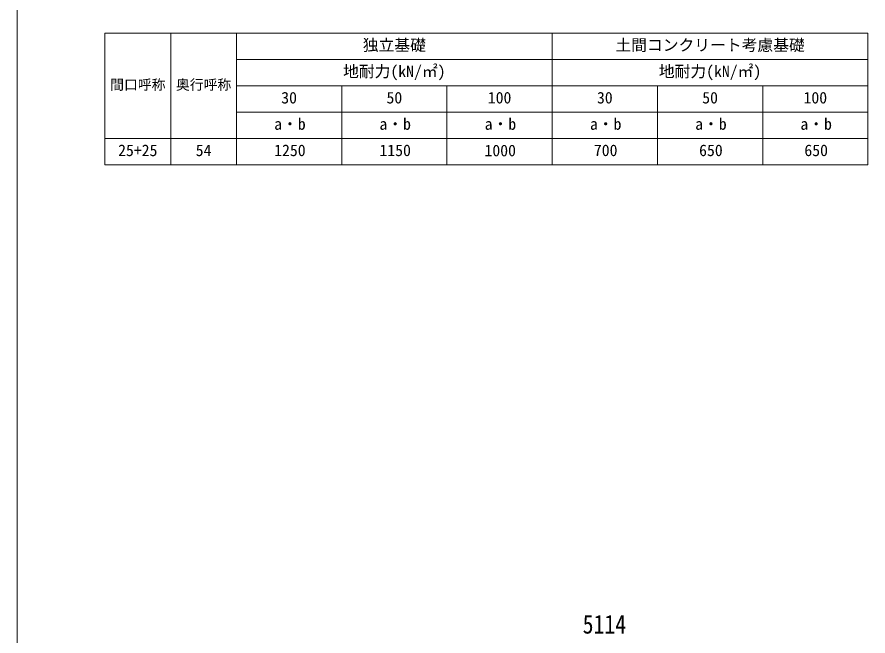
# Model space of a CAD drawing. Units: millimetres on the paper, enlarged 35 times, with parts at other scales. Extents: x -9783 to 33612, y -6828 to 13322.
# Drawn here: x -9783 to -2237, y 356 to 5843 of the extents above; entities that cross this region are included whole.
import ezdxf
from ezdxf.enums import TextEntityAlignment as Align

# ---------------------------------------------------------------- set-up
doc = ezdxf.new("R2010")
doc.units = ezdxf.units.MM
doc.header["$LTSCALE"] = 35
for name, color, linetype, lineweight in [('0-A_寸法', 6, 'Continuous', 9), ('1-0_FRAME', 7, 'Continuous', 18), ('F-0_240', 7, 'Continuous', 9)]:
    doc.layers.add(name, color=color, linetype=linetype, lineweight=lineweight)
doc.styles.add('ＭＳ ゴシック', font='')
doc.styles.get('ＭＳ ゴシック').set_extended_font_data('MS Gothic')

msp = doc.modelspace()

# ---------------------------------------------------------------- linework, layer by layer
at = {"layer": '1-0_FRAME'}
for p, q in [((-9003.3, 5699.12), (-2236.63, 5699.12)), ((-9003.3, 5699.12), (-9003.3, 4532.45)), ((-8419.96, 5699.12), (-8419.96, 4532.45)), ((-5036.63, 5699.12), (-5036.63, 4532.45)), ((-7836.63, 5465.79), (-2236.63, 5465.79)), ((-7836.63, 5232.45), (-2236.63, 5232.45)), ((-4103.3, 5232.45), (-4103.3, 4532.45)), ((-7836.63, 4999.12), (-2236.63, 4999.12))]:
    msp.add_line(p, q, dxfattribs=at)
for points in [[(-7836.63, 5699.12), (-7836.63, 5465.79), (-7836.63, 4765.79), (-7836.63, 4532.45)], [(-2236.63, 5699.12), (-2236.63, 4999.12), (-2236.63, 4532.45)], [(-6903.3, 5232.45), (-6903.3, 4999.12), (-6903.3, 4532.45)], [(-5969.96, 5232.45), (-5969.96, 4999.12), (-5969.96, 4532.45)], [(-3169.96, 5232.45), (-3169.96, 4765.79), (-3169.96, 4532.45)], [(-9003.3, 4765.79), (-7836.63, 4765.79), (-2236.63, 4765.79)], [(-9003.3, 4532.45), (-8419.96, 4532.45), (-5036.63, 4532.45), (-3169.96, 4532.45), (-2236.63, 4532.45)]]:
    msp.add_lwpolyline(points, dxfattribs=at)
at = {"layer": 'F-0_240', "color": 5}
msp.add_line((-9783.03, 6751.9), (-9783.03, -6828.1), dxfattribs=at)

# ---------------------------------------------------------------- texts
at = {"layer": '0-A_寸法', "color": 7, "style": 'ＭＳ ゴシック', "width": 0.85}
msp.add_text('5114', height=166.8, dxfattribs=at).set_placement((-4766.97, 326.85), align=Align.BOTTOM_LEFT)
at = {"layer": '1-0_FRAME', "style": 'ＭＳ ゴシック'}
for s, height, p in [('独立基礎', 102.6, (-6716.63, 5512.45)), ('土間コンクリート考慮基礎', 102.6, (-4476.63, 5512.45)), ('地耐力(kN/㎡)', 102.6, (-6891.63, 5279.12)), ('地耐力(kN/㎡)', 102.6, (-4091.63, 5279.12)), ('間口呼称', 89.81, (-8956.63, 5171.2)), ('奥行呼称', 89.81, (-8373.3, 5171.2)), ('30', 102.6, (-7439.96, 5045.79)), ('50', 102.6, (-6506.63, 5045.79)), ('100', 102.6, (-5608.3, 5045.79)), ('30', 102.6, (-4639.96, 5045.79)), ('50', 102.6, (-3706.63, 5045.79)), ('100', 102.6, (-2808.3, 5045.79)), ('a・b', 102.6, (-7502.52, 4812.45)), ('a・b', 102.6, (-6569.19, 4812.45)), ('a・b', 102.6, (-5635.85, 4812.45)), ('a・b', 102.6, (-4702.52, 4812.45)), ('a・b', 102.6, (-3769.19, 4812.45)), ('a・b', 102.6, (-2835.85, 4812.45)), ('25+25', 102.6, (-8886.63, 4579.12)), ('54', 102.6, (-8198.3, 4579.12)), ('1250', 102.6, (-7502.52, 4579.12)), ('1150', 102.6, (-6569.19, 4579.12)), ('1000', 102.6, (-5637.6, 4577.63)), ('700', 102.6, (-4667.52, 4579.12)), ('650', 102.6, (-3734.19, 4579.12)), ('650', 102.6, (-2800.85, 4579.12))]:
    msp.add_text(s, height=height, dxfattribs=at).set_placement(p, align=Align.BOTTOM_LEFT)

doc.saveas('drawing.dxf')
